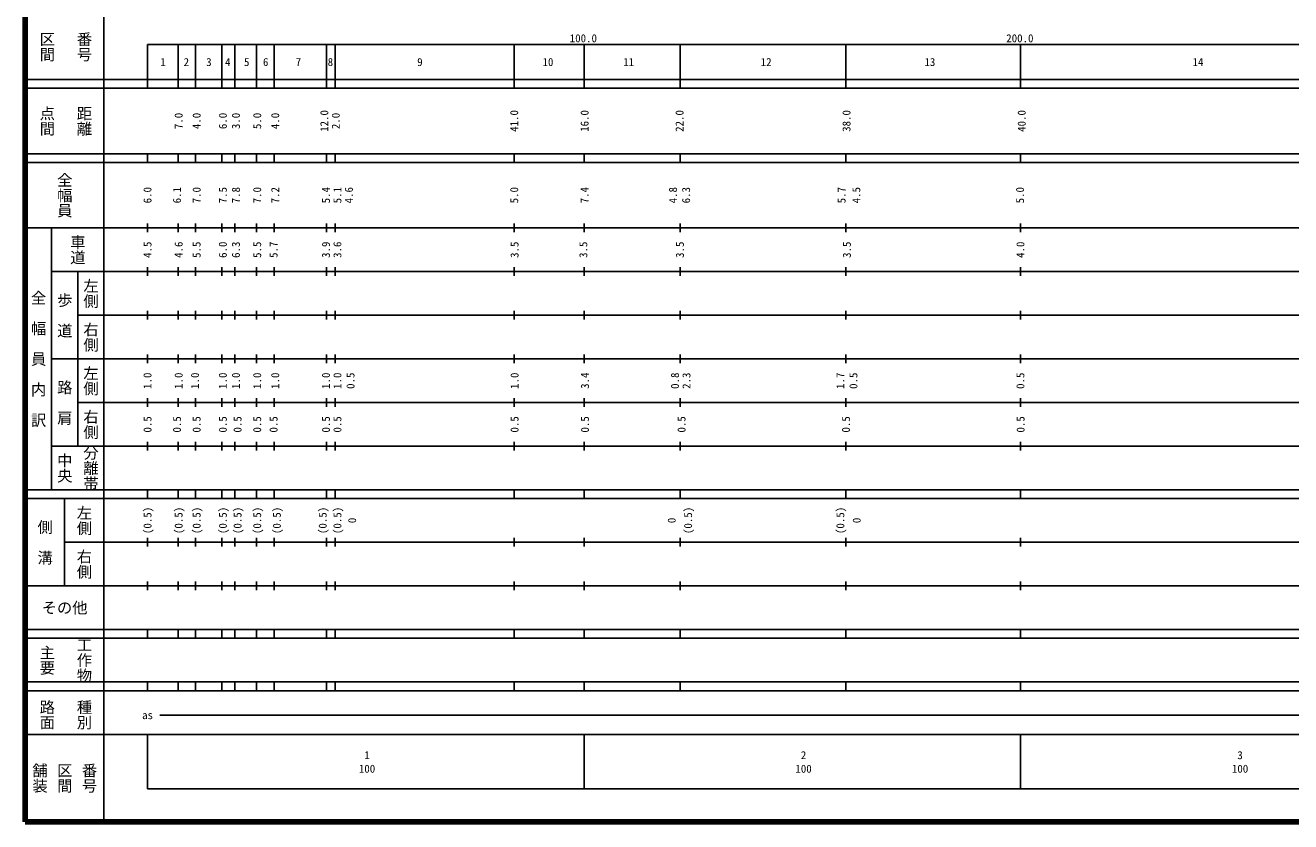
# Model space of a CAD drawing. Units: millimetres on the paper, enlarged 1000 times. Extents: x 40000 to 680000, y 20000 to 380000.
# Drawn here: x 40000 to 329886, y 20000 to 202409 of the extents above; entities that cross this region are included whole.
import ezdxf
from ezdxf.enums import TextEntityAlignment as Align

# ---------------------------------------------------------------- set-up
doc = ezdxf.new("R2010")
doc.units = ezdxf.units.MM
doc.header["$LTSCALE"] = 1000
doc.layers.add('M-TTL', color=2, linetype='Continuous', lineweight=140)
doc.layers.add('M-TTL-BAND', color=7, linetype='Continuous', lineweight=25)
doc.styles.add('@ＭＳ ゴシック', font='')
doc.styles.add('ＭＳ ゴシック', font='')
doc.styles.get('@ＭＳ ゴシック').set_extended_font_data('@MS Gothic')
doc.styles.get('ＭＳ ゴシック').set_extended_font_data('MS Gothic')

msp = doc.modelspace()

# ---------------------------------------------------------------- linework, layer by layer
at = {"layer": 'M-TTL'}
for p, q in [((40000, 380000), (40000, 20000)), ((40000, 20000), (680000, 20000))]:
    msp.add_line(p, q, dxfattribs=at)
at = {"layer": 'M-TTL-BAND'}
for p, q in [((58000, 370000), (58000, 20000)), ((68000, 198000), (579000, 198000)), ((68000, 198000), (68000, 188000)), ((75000, 198000), (75000, 188000)), ((79000, 198000), (79000, 188000)), ((85000, 198000), (85000, 188000)), ((88000, 198000), (88000, 188000)), ((93000, 198000), (93000, 188000)), ((97000, 198000), (97000, 188000)), ((109000, 198000), (109000, 188000)), ((111000, 198000), (111000, 188000)), ((152000, 198000), (152000, 188000)), ((168000, 198000), (168000, 188000)), ((190000, 198000), (190000, 188000)), ((228000, 198000), (228000, 188000)), ((268000, 198000), (268000, 188000)), ((40000, 190000), (579000, 190000)), ((40000, 188000), (579000, 188000)), ((40000, 173000), (579000, 173000)), ((68000, 171000), (68000, 173000)), ((75000, 173000), (75000, 171000)), ((79000, 173000), (79000, 171000)), ((85000, 173000), (85000, 171000)), ((88000, 173000), (88000, 171000)), ((93000, 173000), (93000, 171000)), ((97000, 173000), (97000, 171000)), ((109000, 173000), (109000, 171000)), ((111000, 173000), (111000, 171000)), ((152000, 173000), (152000, 171000)), ((168000, 173000), (168000, 171000)), ((190000, 173000), (190000, 171000)), ((228000, 173000), (228000, 171000)), ((268000, 173000), (268000, 171000)), ((40000, 171000), (579000, 171000)), ((68000, 155000), (68000, 157000)), ((75000, 157000), (75000, 155000)), ((79000, 157000), (79000, 155000)), ((85000, 157000), (85000, 155000)), ((88000, 157000), (88000, 155000)), ((93000, 157000), (93000, 155000)), ((97000, 157000), (97000, 155000)), ((109000, 157000), (109000, 155000)), ((111000, 157000), (111000, 155000)), ((152000, 157000), (152000, 155000)), ((168000, 157000), (168000, 155000)), ((190000, 157000), (190000, 155000)), ((228000, 157000), (228000, 155000)), ((268000, 157000), (268000, 155000)), ((40000, 156000), (579000, 156000)), ((46000, 96000), (46000, 156000)), ((46000, 146000), (579000, 146000)), ((52000, 146000), (52000, 106000)), ((68000, 145000), (68000, 147000)), ((75000, 147000), (75000, 145000)), ((79000, 147000), (79000, 145000)), ((85000, 147000), (85000, 145000)), ((88000, 147000), (88000, 145000)), ((93000, 147000), (93000, 145000)), ((97000, 147000), (97000, 145000)), ((109000, 147000), (109000, 145000)), ((111000, 147000), (111000, 145000)), ((152000, 147000), (152000, 145000)), ((168000, 147000), (168000, 145000)), ((190000, 147000), (190000, 145000)), ((228000, 147000), (228000, 145000)), ((268000, 147000), (268000, 145000)), ((68000, 135000), (68000, 137000)), ((75000, 137000), (75000, 135000)), ((79000, 137000), (79000, 135000)), ((85000, 137000), (85000, 135000)), ((88000, 137000), (88000, 135000)), ((93000, 137000), (93000, 135000)), ((97000, 137000), (97000, 135000)), ((109000, 137000), (109000, 135000)), ((111000, 137000), (111000, 135000)), ((152000, 137000), (152000, 135000)), ((168000, 137000), (168000, 135000)), ((190000, 137000), (190000, 135000)), ((228000, 137000), (228000, 135000)), ((268000, 137000), (268000, 135000)), ((52000, 136000), (579000, 136000)), ((46000, 126000), (579000, 126000)), ((68000, 125000), (68000, 127000)), ((75000, 127000), (75000, 125000)), ((79000, 127000), (79000, 125000)), ((85000, 127000), (85000, 125000)), ((88000, 127000), (88000, 125000)), ((93000, 127000), (93000, 125000)), ((97000, 127000), (97000, 125000)), ((109000, 127000), (109000, 125000)), ((111000, 127000), (111000, 125000)), ((152000, 127000), (152000, 125000)), ((168000, 127000), (168000, 125000)), ((190000, 127000), (190000, 125000)), ((228000, 127000), (228000, 125000)), ((268000, 127000), (268000, 125000)), ((52000, 116000), (579000, 116000)), ((68000, 115000), (68000, 117000)), ((75000, 117000), (75000, 115000)), ((79000, 117000), (79000, 115000)), ((85000, 117000), (85000, 115000)), ((88000, 117000), (88000, 115000)), ((93000, 117000), (93000, 115000)), ((97000, 117000), (97000, 115000)), ((109000, 117000), (109000, 115000)), ((111000, 117000), (111000, 115000)), ((152000, 117000), (152000, 115000)), ((168000, 117000), (168000, 115000)), ((190000, 117000), (190000, 115000)), ((228000, 117000), (228000, 115000)), ((268000, 117000), (268000, 115000)), ((46000, 106000), (579000, 106000)), ((68000, 105000), (68000, 107000)), ((75000, 107000), (75000, 105000)), ((79000, 107000), (79000, 105000)), ((85000, 107000), (85000, 105000)), ((88000, 107000), (88000, 105000)), ((93000, 107000), (93000, 105000)), ((97000, 107000), (97000, 105000)), ((109000, 107000), (109000, 105000)), ((111000, 107000), (111000, 105000)), ((152000, 107000), (152000, 105000)), ((168000, 107000), (168000, 105000)), ((190000, 107000), (190000, 105000)), ((228000, 107000), (228000, 105000)), ((268000, 107000), (268000, 105000)), ((40000, 96000), (579000, 96000)), ((68000, 94000), (68000, 96000)), ((75000, 96000), (75000, 94000)), ((79000, 96000), (79000, 94000)), ((85000, 96000), (85000, 94000)), ((88000, 96000), (88000, 94000)), ((93000, 96000), (93000, 94000)), ((97000, 96000), (97000, 94000)), ((109000, 96000), (109000, 94000)), ((111000, 96000), (111000, 94000)), ((152000, 96000), (152000, 94000)), ((168000, 96000), (168000, 94000)), ((190000, 96000), (190000, 94000)), ((228000, 96000), (228000, 94000)), ((268000, 96000), (268000, 94000)), ((40000, 94000), (579000, 94000)), ((49000, 94000), (49000, 74000)), ((68000, 83000), (68000, 85000)), ((75000, 85000), (75000, 83000)), ((79000, 85000), (79000, 83000)), ((85000, 85000), (85000, 83000)), ((88000, 85000), (88000, 83000)), ((93000, 85000), (93000, 83000)), ((97000, 85000), (97000, 83000)), ((109000, 85000), (109000, 83000)), ((111000, 85000), (111000, 83000)), ((152000, 85000), (152000, 83000)), ((168000, 85000), (168000, 83000)), ((190000, 85000), (190000, 83000)), ((228000, 85000), (228000, 83000)), ((268000, 85000), (268000, 83000)), ((49000, 84000), (579000, 84000)), ((40000, 74000), (579000, 74000)), ((68000, 73000), (68000, 75000)), ((75000, 75000), (75000, 73000)), ((79000, 75000), (79000, 73000)), ((85000, 75000), (85000, 73000)), ((88000, 75000), (88000, 73000)), ((93000, 75000), (93000, 73000)), ((97000, 75000), (97000, 73000)), ((109000, 75000), (109000, 73000)), ((111000, 75000), (111000, 73000)), ((152000, 75000), (152000, 73000)), ((168000, 75000), (168000, 73000)), ((190000, 75000), (190000, 73000)), ((228000, 75000), (228000, 73000)), ((268000, 75000), (268000, 73000)), ((40000, 64000), (579000, 64000)), ((68000, 62000), (68000, 64000)), ((75000, 64000), (75000, 62000)), ((79000, 64000), (79000, 62000)), ((85000, 64000), (85000, 62000)), ((88000, 64000), (88000, 62000)), ((93000, 64000), (93000, 62000)), ((97000, 64000), (97000, 62000)), ((109000, 64000), (109000, 62000)), ((111000, 64000), (111000, 62000)), ((152000, 64000), (152000, 62000)), ((168000, 64000), (168000, 62000)), ((190000, 64000), (190000, 62000)), ((228000, 64000), (228000, 62000)), ((268000, 64000), (268000, 62000)), ((40000, 62000), (579000, 62000)), ((40000, 52000), (579000, 52000)), ((40000, 50000), (579000, 50000)), ((68000, 50000), (68000, 52000)), ((75000, 52000), (75000, 50000)), ((79000, 52000), (79000, 50000)), ((85000, 52000), (85000, 50000)), ((88000, 52000), (88000, 50000)), ((93000, 52000), (93000, 50000)), ((97000, 52000), (97000, 50000)), ((109000, 52000), (109000, 50000)), ((111000, 52000), (111000, 50000)), ((152000, 52000), (152000, 50000)), ((168000, 52000), (168000, 50000)), ((190000, 52000), (190000, 50000)), ((228000, 52000), (228000, 50000)), ((268000, 52000), (268000, 50000)), ((70805, 44406), (565903, 44406)), ((40000, 40000), (579000, 40000)), ((68000, 40000), (68000, 27500)), ((168000, 40000), (168000, 27500)), ((268000, 40000), (268000, 27500)), ((68000, 27500), (579000, 27500))]:
    msp.add_line(p, q, dxfattribs=at)

# ---------------------------------------------------------------- texts
for s, height, rotation, style, p in [('区間', 2566, 270, '@ＭＳ ゴシック', (45000, 197500)), ('番号', 2566, 270, '@ＭＳ ゴシック', (53500, 197500)), ('点間', 2566, 270, '@ＭＳ ゴシック', (45000, 180500)), ('距離', 2566, 270, '@ＭＳ ゴシック', (53500, 180500)), ('12.0', 1833, 90, 'ＭＳ ゴシック', (108491, 180500)), ('41.0', 1833, 90, 'ＭＳ ゴシック', (151993, 180500)), ('16.0', 1833, 90, 'ＭＳ ゴシック', (168118, 180500)), ('22.0', 1833, 90, 'ＭＳ ゴシック', (189869, 180500)), ('38.0', 1833, 90, 'ＭＳ ゴシック', (228120, 180500)), ('40.0', 1833, 90, 'ＭＳ ゴシック', (268247, 180500)), ('7.0', 1833, 90, 'ＭＳ ゴシック', (75115, 180500)), ('4.0', 1833, 90, 'ＭＳ ゴシック', (79240, 180500)), ('6.0', 1833, 90, 'ＭＳ ゴシック', (85240, 180500)), ('3.0', 1833, 90, 'ＭＳ ゴシック', (88240, 180500)), ('5.0', 1833, 90, 'ＭＳ ゴシック', (93115, 180500)), ('4.0', 1833, 90, 'ＭＳ ゴシック', (97241, 180500)), ('2.0', 1833, 90, 'ＭＳ ゴシック', (111116, 180500)), ('全幅員', 2566, 270, '@ＭＳ ゴシック', (49000, 163500)), ('6.0', 1833, 90, 'ＭＳ ゴシック', (67990, 163500)), ('6.1', 1833, 90, 'ＭＳ ゴシック', (74740, 163500)), ('7.0', 1833, 90, 'ＭＳ ゴシック', (79240, 163500)), ('7.8', 1833, 90, 'ＭＳ ゴシック', (88240, 163500)), ('7.0', 1833, 90, 'ＭＳ ゴシック', (93115, 163500)), ('7.2', 1833, 90, 'ＭＳ ゴシック', (97241, 163500)), ('5.4', 1833, 90, 'ＭＳ ゴシック', (108866, 163500)), ('5.1', 1833, 90, 'ＭＳ ゴシック', (111491, 163500)), ('4.6', 1833, 90, 'ＭＳ ゴシック', (114116, 163500)), ('5.0', 1833, 90, 'ＭＳ ゴシック', (151993, 163500)), ('7.4', 1833, 90, 'ＭＳ ゴシック', (168118, 163500)), ('4.8', 1833, 90, 'ＭＳ ゴシック', (188369, 163500)), ('5.7', 1833, 90, 'ＭＳ ゴシック', (226995, 163500)), ('5.0', 1833, 90, 'ＭＳ ゴシック', (267872, 163500)), ('7.5', 1833, 90, 'ＭＳ ゴシック', (85240, 163500)), ('6.3', 1833, 90, 'ＭＳ ゴシック', (191369, 163500)), ('4.5', 1833, 90, 'ＭＳ ゴシック', (230370, 163500)), ('車道', 2566, 270, '@ＭＳ ゴシック', (52000, 151000)), ('4.5', 1833, 90, 'ＭＳ ゴシック', (67990, 151000)), ('4.6', 1833, 90, 'ＭＳ ゴシック', (75115, 151000)), ('5.5', 1833, 90, 'ＭＳ ゴシック', (79240, 151000)), ('6.0', 1833, 90, 'ＭＳ ゴシック', (85240, 151000)), ('6.3', 1833, 90, 'ＭＳ ゴシック', (88240, 151000)), ('5.5', 1833, 90, 'ＭＳ ゴシック', (93115, 151000)), ('5.7', 1833, 90, 'ＭＳ ゴシック', (96866, 151000)), ('3.9', 1833, 90, 'ＭＳ ゴシック', (108866, 151000)), ('3.6', 1833, 90, 'ＭＳ ゴシック', (111491, 151000)), ('3.5', 1833, 90, 'ＭＳ ゴシック', (152077, 151000)), ('3.5', 1833, 90, 'ＭＳ ゴシック', (167828, 151000)), ('3.5', 1833, 90, 'ＭＳ ゴシック', (189954, 151000)), ('3.5', 1833, 90, 'ＭＳ ゴシック', (228205, 151000)), ('4.0', 1833, 90, 'ＭＳ ゴシック', (267957, 151000)), ('左側', 2566, 270, '@ＭＳ ゴシック', (55000, 141000)), ('全\u3000幅\u3000員\u3000内\u3000訳', 2566, 270, '@ＭＳ ゴシック', (43000, 126000)), ('歩\u3000道', 2566, 270, '@ＭＳ ゴシック', (49000, 136000)), ('右側', 2566, 270, '@ＭＳ ゴシック', (55000, 131000)), ('左側', 2566, 270, '@ＭＳ ゴシック', (55000, 121000)), ('1.0', 1833, 90, 'ＭＳ ゴシック', (67990, 121000)), ('1.0', 1833, 90, 'ＭＳ ゴシック', (75115, 121000)), ('1.0', 1833, 90, 'ＭＳ ゴシック', (78865, 121000)), ('1.0', 1833, 90, 'ＭＳ ゴシック', (85240, 121000)), ('1.0', 1833, 90, 'ＭＳ ゴシック', (88240, 121000)), ('1.0', 1833, 90, 'ＭＳ ゴシック', (93115, 121000)), ('1.0', 1833, 90, 'ＭＳ ゴシック', (97241, 121000)), ('1.0', 1833, 90, 'ＭＳ ゴシック', (108866, 121000)), ('1.0', 1833, 90, 'ＭＳ ゴシック', (111491, 121000)), ('0.5', 1833, 90, 'ＭＳ ゴシック', (114491, 121000)), ('1.0', 1833, 90, 'ＭＳ ゴシック', (152077, 121000)), ('3.4', 1833, 90, 'ＭＳ ゴシック', (168203, 121000)), ('0.8', 1833, 90, 'ＭＳ ゴシック', (188829, 121000)), ('2.3', 1833, 90, 'ＭＳ ゴシック', (191454, 121000)), ('1.7', 1833, 90, 'ＭＳ ゴシック', (226705, 121000)), ('0.5', 1833, 90, 'ＭＳ ゴシック', (229705, 121000)), ('0.5', 1833, 90, 'ＭＳ ゴシック', (267957, 121000)), ('路\u3000肩', 2566, 270, '@ＭＳ ゴシック', (49000, 116000)), ('右側', 2566, 270, '@ＭＳ ゴシック', (55000, 111000)), ('0.5', 1833, 90, 'ＭＳ ゴシック', (67990, 111000)), ('0.5', 1833, 90, 'ＭＳ ゴシック', (74740, 111000)), ('0.5', 1833, 90, 'ＭＳ ゴシック', (79240, 111000)), ('0.5', 1833, 90, 'ＭＳ ゴシック', (85240, 111000)), ('0.5', 1833, 90, 'ＭＳ ゴシック', (88615, 111000)), ('0.5', 1833, 90, 'ＭＳ ゴシック', (93115, 111000)), ('0.5', 1833, 90, 'ＭＳ ゴシック', (96866, 111000)), ('0.5', 1833, 90, 'ＭＳ ゴシック', (108866, 111000)), ('0.5', 1833, 90, 'ＭＳ ゴシック', (111491, 111000)), ('0.5', 1833, 90, 'ＭＳ ゴシック', (152077, 111000)), ('0.5', 1833, 90, 'ＭＳ ゴシック', (168203, 111000)), ('0.5', 1833, 90, 'ＭＳ ゴシック', (190329, 111000)), ('0.5', 1833, 90, 'ＭＳ ゴシック', (228000, 111000)), ('0.5', 1833, 90, 'ＭＳ ゴシック', (268000, 111000)), ('中央', 2566, 270, '@ＭＳ ゴシック', (49000, 101000)), ('分離帯', 2566, 270, '@ＭＳ ゴシック', (55000, 101000)), ('左側', 2566, 270, '@ＭＳ ゴシック', (53500, 89000)), ('(0.5)', 1833, 90, 'ＭＳ ゴシック', (67990, 89000)), ('(0.5)', 1833, 90, 'ＭＳ ゴシック', (75115, 89000)), ('(0.5)', 1833, 90, 'ＭＳ ゴシック', (79240, 89000)), ('(0.5)', 1833, 90, 'ＭＳ ゴシック', (85240, 89000)), ('(0.5)', 1833, 90, 'ＭＳ ゴシック', (88615, 89000)), ('(0.5)', 1833, 90, 'ＭＳ ゴシック', (93115, 89000)), ('(0.5)', 1833, 90, 'ＭＳ ゴシック', (97616, 89000)), ('(0.5)', 1833, 90, 'ＭＳ ゴシック', (108116, 89000)), ('(0.5)', 1833, 90, 'ＭＳ ゴシック', (111491, 89000)), ('(0.5)', 1833, 90, 'ＭＳ ゴシック', (191829, 89000)), ('(0.5)', 1833, 90, 'ＭＳ ゴシック', (226705, 89000)), ('側\u3000溝', 2566, 270, '@ＭＳ ゴシック', (44500, 84000)), ('0', 1833, 90, 'ＭＳ ゴシック', (114866, 89000)), ('0', 1833, 90, 'ＭＳ ゴシック', (188079, 89000)), ('0', 1833, 90, 'ＭＳ ゴシック', (230455, 89000)), ('右側', 2566, 270, '@ＭＳ ゴシック', (53500, 79000)), ('工作物', 2566, 270, '@ＭＳ ゴシック', (53500, 57000)), ('主要', 2566, 270, '@ＭＳ ゴシック', (45000, 57000)), ('路面', 2566, 270, '@ＭＳ ゴシック', (45000, 44500)), ('種別', 2566, 270, '@ＭＳ ゴシック', (53500, 44500)), ('舗装', 2566, 270, '@ＭＳ ゴシック', (43333, 30000)), ('区間', 2566, 270, '@ＭＳ ゴシック', (49000, 30000)), ('番号', 2566, 270, '@ＭＳ ゴシック', (54667, 30000))]:
    msp.add_text(s, height=height, rotation=rotation, dxfattribs=dict(at, style=style)).set_placement(p, align=Align.MIDDLE_CENTER)
at = {"layer": 'M-TTL-BAND', "style": 'ＭＳ ゴシック'}
for s, height, p in [('100.0', 1833, (167844, 199445)), ('200.0', 1833, (267844, 199445)), ('1', 1833, (71543, 194000)), ('2', 1833, (76893, 194000)), ('3', 1833, (82060, 194000)), ('4', 1833, (86393, 194000)), ('5', 1833, (90727, 194000)), ('6', 1833, (95060, 194000)), ('7', 1833, (102560, 194000)), ('8', 1833, (109894, 194000)), ('9', 1833, (130395, 194000)), ('10', 1833, (159729, 194000)), ('11', 1833, (178230, 194000)), ('12', 1833, (209731, 194000)), ('13', 1833, (247232, 194000)), ('14', 1833, (308651, 194000)), ('その他', 2566, (49000, 69000)), ('as', 1833, (68006, 44406)), ('1', 1833, (118288, 35238)), ('2', 1833, (218288, 35238)), ('3', 1833, (318288, 35238)), ('100', 1833, (118288, 32131)), ('100', 1833, (218288, 32131)), ('100', 1833, (318288, 32131))]:
    msp.add_text(s, height=height, dxfattribs=at).set_placement(p, align=Align.MIDDLE_CENTER)

doc.saveas('drawing.dxf')
